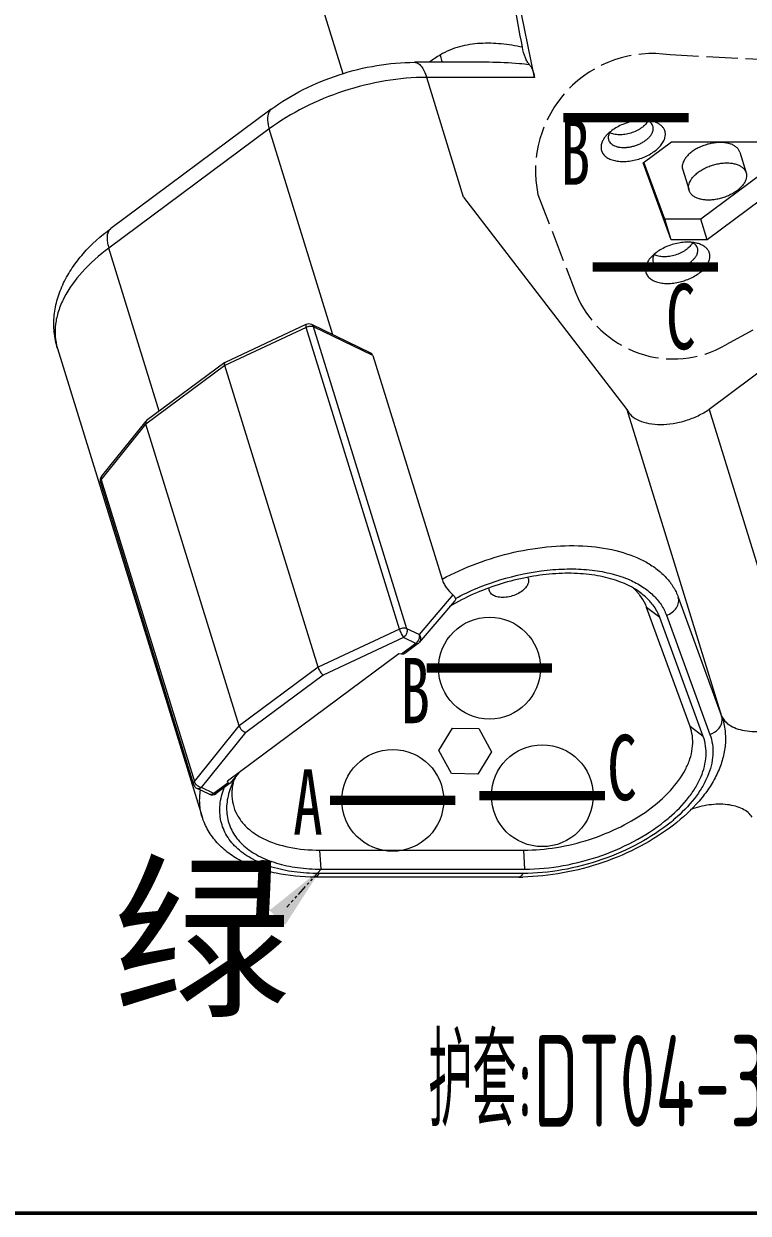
# Model space of a CAD drawing. Header units: millimetres. Extents: x 1638 to 3450, y 1129 to 2069.
# Drawn here: x 2833.23 to 2860.94, y 1184.06 to 1229.55 of the extents above; entities that cross this region are included whole.
import ezdxf
from ezdxf.enums import TextEntityAlignment as Align

# ---------------------------------------------------------------- set-up
doc = ezdxf.new("R2010")
doc.units = ezdxf.units.MM
doc.linetypes.add('ACAD_ISO02W100', pattern=[15, 12, -3])
doc.linetypes.add('ACISOTGB', pattern=[9, 4, -1, 1, -1, 1, -1])
for name, color, linetype, lineweight in [('1轮廓实线层', 7, 'Continuous', 50), ('护套层', 3, 'Continuous', 0), ('线号层', 6, 'Continuous', 0)]:
    doc.layers.add(name, color=color, linetype=linetype, lineweight=lineweight)
doc.layers.add('孔名层', color=1, linetype='Continuous')
doc.styles.add('FST', font='', dxfattribs={"width": 0.67})
doc.styles.get("Standard").update_dxf_attribs({"font": 'arial.ttf'})
doc.styles.add('ZTCAD', font='', dxfattribs={"height": 2.5, "bigfont": 'gbcbig.shx'})
doc.styles.add('技术要求及剖视用', font='gbenor.shx', dxfattribs={"width": 0.7, "bigfont": 'gbcbig.shx'})
doc.styles.get('FST').set_extended_font_data('FangSong_GB2312')
doc.styles.get('ZTCAD').set_extended_font_data('Microsoft YaHei')
doc.dimstyles.new('ISO-25', dxfattribs={"dimtxt": 2.5, "dimasz": 2.5, "dimexe": 1.25, "dimexo": 0.625, "dimtad": 1, "dimtxsty": 'Standard', "dimcen": 2.5, "dimadec": 0, "dimazin": 0, "dimtfac": 1, "dimtmove": 0, "dimatfit": 3, "dimfxl": 1, "dimarcsym": 0})

# ---------------------------------------------------------------- blocks, each defined once
blk = doc.blocks.new('NullNoBlk')
at = {"const_width": 0.36}
blk.add_lwpolyline([(-2.4, 0), (2.4, 0)], dxfattribs=at)
at = {"style": 'ZTCAD', "flags": 9}
for tag, p in [('孔位', (-1.611, -0.044)), ('孔大小', (1.543, -0.044))]:
    blk.add_attdef(tag, text='', height=2, dxfattribs=at).set_placement(p, align=Align.MIDDLE)
blk = doc.blocks.new('DT04-3P-P007-Out21520134352')
at = {"linetype": 'Continuous'}
for p, q in [((-15.645, 28.423), (-17.928, 35.811)), ((-8.317, 28.291), (-9.322, 33.166)), ((-10.059, 28.868), (-12.913, 28.868)), ((-11.034, 23.715), (-12.448, 28.291)), ((-8.317, 28.291), (-12.448, 28.291)), ((-18.395, 27.071), (-24.532, 22.512)), ((-18.469, 26.321), (-24.607, 21.762)), ((-16.036, 18.448), (-18.469, 26.321)), ((-4.171, 25.021), (-3.087, 25.826)), ((-3.087, 25.826), (1.937, 25.826)), ((1.954, 25.778), (-1.965, 22.867)), ((-3.1, 22.084), (-4.171, 25.021)), ((-3.342, 22.867), (-4.137, 25.046)), ((2.231, 25.021), (-1.723, 22.084)), ((-0.469, 25.431), (-0.227, 24.647)), ((-2.653, 24.756), (-2.411, 23.973)), ((-3.1, 22.084), (-3.342, 22.867)), ((-1.965, 22.867), (-3.342, 22.867)), ((-1.723, 22.084), (-1.965, 22.867)), ((-1.723, 22.084), (-3.1, 22.084)), ((-22.679, 15.524), (-24.607, 21.762)), ((4.492, 20.153), (-1.645, 15.594)), ((-17.057, 18.727), (-20.17, 17.272)), ((-17.066, 18.84), (-20.164, 17.392)), ((-13.491, 7.187), (-17.057, 18.727)), ((-14.586, 17.749), (-16.848, 18.839)), ((-13.208, 7.207), (-16.774, 18.747)), ((-14.504, 17.653), (-16.774, 18.747)), ((-26.573, 17.922), (-21.04, 0.015)), ((-20.169, 17.389), (-23.166, 15.163)), ((-20.169, 17.389), (-20.164, 17.392)), ((-14.504, 17.653), (-11.861, 9.098)), ((-20.17, 17.272), (-23.189, 15.03)), ((-16.604, 5.732), (-20.17, 17.272)), ((-4.79, 15.594), (-4.79, 15.594)), ((-4.79, 15.594), (-1.163, 3.855)), ((-1.645, 15.594), (1.982, 3.855)), ((-24.902, 12.9), (-23.189, 15.03)), ((-24.887, 13.026), (-23.18, 15.149)), ((-19.623, 3.49), (-23.189, 15.03)), ((-24.932, 12.792), (-21.366, 1.252)), ((-24.902, 12.9), (-21.336, 1.36)), ((-11.443, 8.5), (-12.739, 6.981)), ((-11.38, 8.262), (-12.73, 6.679)), ((-2.826, 8.414), (-1.163, 3.855)), ((-2.826, 8.414), (-2.826, 8.414)), ((-3.53, 7.636), (-4.032, 8.02)), ((-2.37, 3.461), (-4.032, 8.02)), ((-1.867, 3.077), (-3.53, 7.636)), ((-3.275, 7.72), (-1.612, 3.161)), ((-13.491, 7.187), (-16.604, 5.732)), ((-13.33, 6.871), (-16.408, 5.433)), ((-12.862, 6.645), (-13.33, 6.871)), ((-12.739, 6.981), (-13.208, 7.207)), ((-12.862, 6.645), (-13.414, 6.234)), ((-12.772, 6.64), (-13.29, 6.255)), ((-13.514, 6.24), (-20.07, 1.37)), ((-13.414, 6.234), (-13.514, 6.24)), ((-16.604, 5.732), (-19.623, 3.49)), ((-16.408, 5.433), (-19.369, 3.234)), ((-1.163, 3.855), (-1.13, 3.757)), ((-21.336, 1.36), (-19.623, 3.49)), ((-21.062, 1.128), (-19.369, 3.234)), ((-1.867, 3.077), (-2.37, 3.461)), ((-2.343, 3.382), (-2.37, 3.461)), ((-20.04, 1.313), (-20.07, 1.37)), ((-19.63, 1.696), (-19.979, 1.288)), ((-20.765, 0.872), (-21.233, 1.098)), ((-20.593, 0.902), (-21.062, 1.128)), ((-20.04, 1.313), (-20.593, 0.902)), ((-20.006, 1.267), (-20.503, 0.897)), ((-19.979, 1.288), (-19.986, 1.281)), ((-19.902, 1.244), (-19.905, 1.237)), ((-16.489, -1.989), (-16.53, -1.264)), ((-16.53, -1.264), (-8.73, -1.264)), ((-8.688, -1.989), (-8.73, -1.264)), ((-8.77, -2.156), (-16.57, -2.156)), ((-16.489, -1.989), (-8.688, -1.989)), ((-8.924, -2.294), (-16.724, -2.294))]:
    blk.add_line(p, q, dxfattribs=at)
at = {"linetype": 'ACAD_ISO02W100', "ltscale": 0.1}
for p, q in [((3.946, 28.786), (-3.138, 29.152)), ((-8.191, 23.807), (-6.741, 20.039)), ((5.307, 21.479), (-1.008, 18.059))]:
    blk.add_line(p, q, dxfattribs=at)
at = {"ltscale": 0.1}
blk.add_line((-11.034, 23.715), (-4.79, 15.594), dxfattribs=at)
blk.add_lwpolyline([(-11.462, 3.408), (-10.456, 3.386), (-9.972, 2.503), (-10.494, 1.643), (-11.5, 1.666), (-11.984, 2.548)], close=True)
for centre in [(-10.044, 5.699), (-8.024, 0.818), (-13.746, 0.641)]:
    blk.add_circle(centre, 1.948)
at = {"linetype": 'Continuous'}
for centre, radius, start, end in [((-1068.674, -167.261), 1077.987, 10.513952, 10.702321), ((-7.239, 21.476), 8.991, 121.3925, 124.5924), ((-16.958, 18.61), 0.254, 64.1628, 115.0474), ((-16.878, 18.344), 0.423, 111.4748, 115.0258), ((-16.87, 18.324), 0.444, 101.2511, 111.5138), ((-23.122, 15.104), 0.0735, 126.5833, 141.178), ((-8.807, 9.041), 0.261, 17.2046, 28.4562), ((-5.813, 7.314), 1.921, 37.4833, 40.6269), ((-7.331, 0.955), 8.269, 119.0084, 120.9253), ((-13.068, 6.909), 0.336, 317.9868, 324.0655), ((-12.924, 6.845), 0.255, 306.6268, 319.516), ((-21.123, 1.327), 0.254, 197.1692, 244.3145), ((-20.97, 1.517), 0.403, 229.728, 238.1901), ((-17.304, 0.132), 2.826, 156.9978, 159.582), ((-17.989, 0.892), 1.912, 173.6898, 178.6489), ((-20.654, 1.101), 0.254, 244.2375, 306.5708), ((-7.24, 4.74), 6.261, 310.0933, 310.5829), ((-7.311, 4.977), 6.664, 309.1849, 310.5786), ((-8.924, 6.201), 8.495, 270.0026, 271.0709)]:
    blk.add_arc(centre, radius, start, end, dxfattribs=at)
at = {"linetype": 'ACAD_ISO02W100', "ltscale": 0.1}
for centre, radius, start, end in [((-3.805, 24.722), 4.48, 81.4349, 191.7791), ((-3.015, 21.538), 4.016, 201.917, 299.9798)]:
    blk.add_arc(centre, radius, start, end, dxfattribs=at)
at = {"linetype": 'Continuous', "extrusion": (0, 0, -1)}
for centre, major_axis, ratio, start_param, end_param in [((-11.643, 8.344), (-0.296, 0.004), 0.596352, 3.008358, 3.601935), ((-13.564, 6.368), (-0.291, 0.091), 0.339709, -2.898754, -2.211917), ((-20.014, 1.577), (-0.014, 0.301), 0.262744, -3.316442, -2.629606)]:
    blk.add_ellipse(centre, major_axis=major_axis, ratio=ratio, start_param=start_param, end_param=end_param, dxfattribs=at)
at = {"linetype": 'Continuous'}
for points, knots in [([(-8.786, 29.445), (-9.053, 29.502), (-9.589, 29.59), (-10.4, 29.613), (-11.197, 29.495), (-11.696, 29.289), (-11.923, 29.151)], [0, 0, 0, 0, 0.254267, 0.505003, 0.752757, 1, 1, 1, 1]), ([(-11.856, 28.867), (-11.859, 28.889), (-11.876, 28.985), (-11.901, 29.08), (-11.923, 29.151)], [0, 0, 0, 0, 0.230924, 1, 1, 1, 1]), ([(-8.516, 28.778), (-8.548, 28.813), (-8.606, 28.899), (-8.711, 29.118), (-8.761, 29.308), (-8.786, 29.445)], [0, 0, 0, 0, 0.195177, 0.425894, 1, 1, 1, 1]), ([(-18.395, 27.071), (-18.011, 27.356), (-17.176, 27.865), (-15.812, 28.426), (-14.376, 28.781), (-13.395, 28.868), (-12.913, 28.868)], [0, 0, 0, 0, 0.244824, 0.498296, 0.752694, 1, 1, 1, 1]), ([(-12.913, 28.868), (-12.89, 28.868), (-12.844, 28.861), (-12.776, 28.83), (-12.712, 28.781), (-12.625, 28.686), (-12.529, 28.522), (-12.473, 28.374), (-12.448, 28.291)], [0, 0, 0, 0, 0.08591, 0.177558, 0.279419, 0.394382, 0.66818, 1, 1, 1, 1]), ([(-8.516, 28.778), (-8.644, 28.792), (-9.158, 28.842), (-9.674, 28.868), (-10.061, 28.868)], [0, 0, 0, 0, 0.249656, 1, 1, 1, 1]), ([(-8.516, 28.778), (-8.493, 28.751), (-8.45, 28.688), (-8.375, 28.528), (-8.337, 28.39), (-8.317, 28.291)], [0, 0, 0, 0, 0.19657, 0.429226, 1, 1, 1, 1]), ([(-12.448, 28.291), (-12.975, 28.291), (-14.054, 28.194), (-15.635, 27.802), (-17.135, 27.187), (-18.052, 26.631), (-18.469, 26.321)], [0, 0, 0, 0, 0.246102, 0.502491, 0.757589, 1, 1, 1, 1]), ([(-18.395, 27.071), (-18.414, 27.057), (-18.451, 27.021), (-18.526, 26.9), (-18.545, 26.717), (-18.519, 26.504), (-18.489, 26.384), (-18.469, 26.321)], [0, 0, 0, 0, 0.09168, 0.188066, 0.535016, 0.753249, 1, 1, 1, 1]), ([(-3.829, 26.619), (-3.898, 26.635), (-4.047, 26.656), (-4.278, 26.656), (-4.52, 26.625), (-4.763, 26.564), (-4.998, 26.477), (-5.215, 26.366), (-5.407, 26.236), (-5.517, 26.135), (-5.566, 26.082)], [0, 0, 0, 0, 0.113719, 0.236809, 0.366646, 0.500001, 0.633356, 0.763192, 0.886282, 1, 1, 1, 1]), ([(-3.978, 26.633), (-3.991, 26.608), (-4.023, 26.558), (-4.082, 26.488), (-4.153, 26.42), (-4.234, 26.357), (-4.325, 26.298), (-4.458, 26.227), (-4.637, 26.157), (-4.825, 26.114), (-4.974, 26.097), (-5.083, 26.095), (-5.186, 26.101), (-5.283, 26.117), (-5.371, 26.142), (-5.425, 26.165), (-5.45, 26.178)], [0, 0, 0, 0, 0.051278, 0.10647, 0.165447, 0.227863, 0.293209, 0.360854, 0.500006, 0.639158, 0.706802, 0.772147, 0.834561, 0.893536, 0.948726, 1, 1, 1, 1]), ([(-3.79, 26.426), (-3.797, 26.449), (-3.818, 26.495), (-3.866, 26.556), (-3.93, 26.608), (-3.98, 26.635), (-4.006, 26.648)], [0, 0, 0, 0, 0.22939, 0.467944, 0.723164, 1, 1, 1, 1]), ([(-3.377, 25.865), (-3.358, 25.905), (-3.327, 25.985), (-3.312, 26.09), (-3.317, 26.17), (-3.328, 26.227), (-3.348, 26.282), (-3.374, 26.334), (-3.408, 26.383), (-3.465, 26.445), (-3.554, 26.514), (-3.682, 26.578), (-3.778, 26.607), (-3.829, 26.619)], [0, 0, 0, 0, 0.128188, 0.246291, 0.302891, 0.358618, 0.41417, 0.470257, 0.527557, 0.586674, 0.712107, 0.849532, 1, 1, 1, 1]), ([(-3.821, 26.164), (-3.81, 26.186), (-3.792, 26.23), (-3.777, 26.298), (-3.776, 26.364), (-3.784, 26.406), (-3.79, 26.426)], [0, 0, 0, 0, 0.271588, 0.525528, 0.766304, 1, 1, 1, 1]), ([(-5.566, 26.082), (-5.597, 26.048), (-5.652, 25.979), (-5.698, 25.903), (-5.717, 25.865)], [0, 0, 0, 0, 0.519717, 1, 1, 1, 1]), ([(-5.458, 26.164), (-5.469, 26.142), (-5.487, 26.098), (-5.502, 26.03), (-5.503, 25.964), (-5.495, 25.921), (-5.489, 25.901)], [0, 0, 0, 0, 0.271588, 0.525528, 0.766304, 1, 1, 1, 1]), ([(-5.489, 25.901), (-5.485, 25.888), (-5.474, 25.861), (-5.446, 25.811), (-5.394, 25.753), (-5.313, 25.697), (-5.215, 25.654), (-5.101, 25.625), (-4.975, 25.61), (-4.84, 25.611), (-4.7, 25.626), (-4.558, 25.655), (-4.419, 25.699), (-4.285, 25.754), (-4.161, 25.821), (-4.049, 25.897), (-3.953, 25.98), (-3.876, 26.068), (-3.836, 26.132), (-3.821, 26.164)], [0, 0, 0, 0, 0.021462, 0.043221, 0.088605, 0.138001, 0.19239, 0.252042, 0.316657, 0.385517, 0.457604, 0.531703, 0.60648, 0.680568, 0.752634, 0.821464, 0.886042, 0.945652, 1, 1, 1, 1]), ([(-5.436, 26.205), (-5.438, 26.202), (-5.446, 26.188), (-5.453, 26.174), (-5.458, 26.164)], [0, 0, 0, 0, 0.254187, 1, 1, 1, 1]), ([(-5.717, 25.865), (-5.741, 25.816), (-5.768, 25.74), (-5.781, 25.637), (-5.778, 25.563), (-5.763, 25.493), (-5.737, 25.425), (-5.698, 25.363), (-5.631, 25.284), (-5.542, 25.218), (-5.439, 25.167), (-5.319, 25.122), (-5.15, 25.085), (-4.93, 25.071), (-4.695, 25.087), (-4.455, 25.132), (-4.219, 25.204), (-3.995, 25.301), (-3.791, 25.42), (-3.642, 25.535), (-3.54, 25.634), (-3.456, 25.731), (-3.404, 25.811), (-3.377, 25.865)], [0, 0, 0, 0, 0.051036, 0.074747, 0.097616, 0.120035, 0.142436, 0.165252, 0.18888, 0.239686, 0.267379, 0.296694, 0.360113, 0.429436, 0.503413, 0.580362, 0.658356, 0.735387, 0.809522, 0.879065, 0.911722, 0.942803, 1, 1, 1, 1]), ([(-0.469, 25.431), (-0.474, 25.448), (-0.488, 25.482), (-0.515, 25.53), (-0.549, 25.575), (-0.606, 25.632), (-0.694, 25.694), (-0.821, 25.749), (-0.967, 25.786), (-1.129, 25.805), (-1.303, 25.804), (-1.483, 25.785), (-1.665, 25.747), (-1.845, 25.691), (-2.017, 25.62), (-2.177, 25.534), (-2.32, 25.436), (-2.443, 25.33), (-2.542, 25.216), (-2.594, 25.134), (-2.614, 25.093)], [0, 0, 0, 0, 0.02146, 0.043217, 0.065547, 0.08869, 0.138082, 0.192467, 0.252113, 0.316722, 0.385575, 0.457656, 0.531747, 0.606518, 0.680598, 0.752658, 0.821481, 0.886053, 0.945657, 1, 1, 1, 1]), ([(-2.614, 25.093), (-2.628, 25.065), (-2.651, 25.008), (-2.67, 24.921), (-2.672, 24.836), (-2.661, 24.782), (-2.653, 24.756)], [0, 0, 0, 0, 0.271588, 0.525528, 0.766304, 1, 1, 1, 1]), ([(-2.372, 24.31), (-2.352, 24.351), (-2.3, 24.433), (-2.201, 24.546), (-2.078, 24.653), (-1.935, 24.751), (-1.775, 24.836), (-1.603, 24.908), (-1.423, 24.964), (-1.241, 25.002), (-1.061, 25.021), (-0.887, 25.022), (-0.725, 25.003), (-0.579, 24.966), (-0.452, 24.91), (-0.364, 24.849), (-0.307, 24.792), (-0.273, 24.747), (-0.246, 24.699), (-0.232, 24.665), (-0.227, 24.647)], [0, 0, 0, 0, 0.054343, 0.113948, 0.178519, 0.247342, 0.319402, 0.393483, 0.468253, 0.542345, 0.614426, 0.683279, 0.747888, 0.807534, 0.861918, 0.91131, 0.934453, 0.956783, 0.97854, 1, 1, 1, 1]), ([(-0.227, 24.647), (-0.219, 24.622), (-0.208, 24.567), (-0.21, 24.482), (-0.229, 24.395), (-0.252, 24.338), (-0.266, 24.31)], [0, 0, 0, 0, 0.233696, 0.474472, 0.728413, 1, 1, 1, 1]), ([(-2.411, 23.973), (-2.419, 23.998), (-2.43, 24.053), (-2.428, 24.138), (-2.409, 24.225), (-2.386, 24.282), (-2.372, 24.31)], [0, 0, 0, 0, 0.233696, 0.474472, 0.728413, 1, 1, 1, 1]), ([(-0.266, 24.31), (-0.286, 24.269), (-0.338, 24.187), (-0.437, 24.074), (-0.56, 23.967), (-0.703, 23.869), (-0.863, 23.784), (-1.035, 23.712), (-1.215, 23.657), (-1.397, 23.618), (-1.577, 23.599), (-1.751, 23.598), (-1.913, 23.617), (-2.059, 23.654), (-2.186, 23.71), (-2.274, 23.771), (-2.331, 23.828), (-2.365, 23.873), (-2.392, 23.921), (-2.406, 23.955), (-2.411, 23.973)], [0, 0, 0, 0, 0.054343, 0.113948, 0.178519, 0.247342, 0.319402, 0.393483, 0.468253, 0.542345, 0.614426, 0.683279, 0.747888, 0.807534, 0.861918, 0.91131, 0.934453, 0.956783, 0.97854, 1, 1, 1, 1]), ([(-26.573, 17.922), (-26.636, 18.125), (-26.72, 18.548), (-26.715, 19.193), (-26.588, 19.83), (-26.35, 20.441), (-26.015, 21.019), (-25.446, 21.752), (-24.916, 22.227), (-24.532, 22.512)], [0, 0, 0, 0, 0.119615, 0.239251, 0.359505, 0.481088, 0.605098, 0.732546, 1, 1, 1, 1]), ([(-24.532, 22.512), (-24.552, 22.497), (-24.588, 22.462), (-24.663, 22.34), (-24.683, 22.157), (-24.657, 21.945), (-24.626, 21.825), (-24.607, 21.762)], [0, 0, 0, 0, 0.09168, 0.188066, 0.535016, 0.753249, 1, 1, 1, 1]), ([(-2.127, 21.953), (-2.196, 21.97), (-2.345, 21.991), (-2.576, 21.99), (-2.818, 21.959), (-3.061, 21.899), (-3.296, 21.812), (-3.513, 21.701), (-3.705, 21.57), (-3.815, 21.469), (-3.864, 21.416)], [0, 0, 0, 0, 0.113719, 0.236809, 0.366646, 0.500001, 0.633356, 0.763192, 0.886282, 1, 1, 1, 1]), ([(-2.276, 21.968), (-2.29, 21.943), (-2.321, 21.893), (-2.38, 21.822), (-2.451, 21.755), (-2.533, 21.691), (-2.624, 21.632), (-2.756, 21.561), (-2.935, 21.491), (-3.123, 21.448), (-3.273, 21.432), (-3.381, 21.429), (-3.484, 21.436), (-3.581, 21.451), (-3.669, 21.476), (-3.723, 21.5), (-3.749, 21.513)], [0, 0, 0, 0, 0.051278, 0.10647, 0.165447, 0.227863, 0.293209, 0.360854, 0.500006, 0.639158, 0.706802, 0.772147, 0.834561, 0.893536, 0.948726, 1, 1, 1, 1]), ([(-2.088, 21.761), (-2.095, 21.784), (-2.116, 21.83), (-2.164, 21.89), (-2.228, 21.942), (-2.278, 21.97), (-2.305, 21.982)], [0, 0, 0, 0, 0.22939, 0.467944, 0.723164, 1, 1, 1, 1]), ([(-1.676, 21.2), (-1.656, 21.239), (-1.625, 21.32), (-1.611, 21.424), (-1.615, 21.504), (-1.627, 21.561), (-1.646, 21.616), (-1.673, 21.668), (-1.707, 21.717), (-1.763, 21.78), (-1.852, 21.848), (-1.98, 21.912), (-2.076, 21.941), (-2.127, 21.953)], [0, 0, 0, 0, 0.128188, 0.246291, 0.302891, 0.358618, 0.41417, 0.470257, 0.527557, 0.586674, 0.712107, 0.849532, 1, 1, 1, 1]), ([(-24.607, 21.762), (-24.976, 21.488), (-25.628, 20.914), (-26.251, 20.061), (-26.547, 19.365), (-26.663, 18.866), (-26.678, 18.381), (-26.619, 18.069), (-26.573, 17.922)], [0, 0, 0, 0, 0.30118, 0.565398, 0.683856, 0.794318, 0.898779, 1, 1, 1, 1]), ([(-3.864, 21.416), (-3.895, 21.382), (-3.951, 21.314), (-3.996, 21.238), (-4.015, 21.2)], [0, 0, 0, 0, 0.519717, 1, 1, 1, 1]), ([(-3.756, 21.498), (-3.767, 21.476), (-3.785, 21.432), (-3.8, 21.364), (-3.801, 21.298), (-3.793, 21.256), (-3.787, 21.236)], [0, 0, 0, 0, 0.271588, 0.525528, 0.766304, 1, 1, 1, 1]), ([(-3.787, 21.236), (-3.783, 21.222), (-3.772, 21.196), (-3.744, 21.145), (-3.693, 21.087), (-3.612, 21.031), (-3.513, 20.988), (-3.399, 20.959), (-3.273, 20.945), (-3.138, 20.945), (-2.998, 20.96), (-2.856, 20.99), (-2.717, 21.033), (-2.583, 21.089), (-2.459, 21.155), (-2.347, 21.231), (-2.252, 21.314), (-2.174, 21.402), (-2.134, 21.466), (-2.119, 21.498)], [0, 0, 0, 0, 0.021462, 0.043221, 0.088605, 0.138001, 0.19239, 0.252042, 0.316657, 0.385517, 0.457604, 0.531703, 0.60648, 0.680568, 0.752634, 0.821464, 0.886042, 0.945652, 1, 1, 1, 1]), ([(-3.734, 21.539), (-3.736, 21.536), (-3.744, 21.522), (-3.751, 21.509), (-3.756, 21.498)], [0, 0, 0, 0, 0.254187, 1, 1, 1, 1]), ([(-2.119, 21.498), (-2.108, 21.52), (-2.09, 21.564), (-2.075, 21.632), (-2.074, 21.698), (-2.082, 21.74), (-2.088, 21.761)], [0, 0, 0, 0, 0.271588, 0.525528, 0.766304, 1, 1, 1, 1]), ([(-4.015, 21.2), (-4.039, 21.151), (-4.066, 21.075), (-4.079, 20.971), (-4.076, 20.898), (-4.062, 20.827), (-4.035, 20.76), (-3.996, 20.697), (-3.929, 20.618), (-3.84, 20.553), (-3.737, 20.501), (-3.617, 20.456), (-3.448, 20.419), (-3.228, 20.405), (-2.993, 20.421), (-2.753, 20.466), (-2.517, 20.539), (-2.293, 20.636), (-2.089, 20.754), (-1.94, 20.869), (-1.839, 20.968), (-1.754, 21.066), (-1.702, 21.145), (-1.676, 21.2)], [0, 0, 0, 0, 0.051036, 0.074747, 0.097616, 0.120035, 0.142436, 0.165252, 0.18888, 0.239686, 0.267379, 0.296694, 0.360113, 0.429436, 0.503413, 0.580362, 0.658356, 0.735387, 0.809522, 0.879065, 0.911722, 0.942803, 1, 1, 1, 1]), ([(-17.066, 18.84), (-17.07, 18.838), (-17.075, 18.825), (-17.073, 18.787), (-17.065, 18.753), (-17.057, 18.727)], [0, 0, 0, 0, 0.115513, 0.317056, 1, 1, 1, 1]), ([(-16.856, 18.767), (-16.864, 18.767), (-16.898, 18.769), (-16.931, 18.765), (-16.956, 18.76)], [0, 0, 0, 0, 0.239261, 1, 1, 1, 1]), ([(-16.774, 18.747), (-16.78, 18.749), (-16.806, 18.76), (-16.835, 18.765), (-16.856, 18.767)], [0, 0, 0, 0, 0.229174, 1, 1, 1, 1]), ([(-16.847, 18.838), (-16.83, 18.83), (-16.798, 18.803), (-16.78, 18.767), (-16.774, 18.747)], [0, 0, 0, 0, 0.478082, 1, 1, 1, 1]), ([(-14.504, 17.653), (-14.511, 17.674), (-14.531, 17.713), (-14.566, 17.739), (-14.585, 17.749)], [0, 0, 0, 0, 0.506108, 1, 1, 1, 1]), ([(-20.17, 17.272), (-20.175, 17.286), (-20.181, 17.311), (-20.186, 17.35), (-20.181, 17.38), (-20.169, 17.389)], [0, 0, 0, 0, 0.350485, 0.63573, 1, 1, 1, 1]), ([(-4.79, 15.594), (-4.748, 15.503), (-4.612, 15.329), (-4.311, 15.148), (-3.93, 15.038), (-3.489, 15.003), (-3.012, 15.044), (-2.527, 15.159), (-2.064, 15.34), (-1.777, 15.503), (-1.645, 15.594)], [0, 0, 0, 0, 0.087273, 0.186192, 0.300382, 0.42917, 0.569032, 0.71477, 0.860412, 1, 1, 1, 1]), ([(-23.198, 15.102), (-23.199, 15.096), (-23.2, 15.072), (-23.195, 15.048), (-23.189, 15.03)], [0, 0, 0, 0, 0.22761, 1, 1, 1, 1]), ([(-23.18, 15.15), (-23.182, 15.146), (-23.192, 15.132), (-23.197, 15.115), (-23.198, 15.102)], [0, 0, 0, 0, 0.23591, 1, 1, 1, 1]), ([(-24.932, 12.792), (-24.937, 12.809), (-24.936, 12.849), (-24.915, 12.883), (-24.902, 12.9)], [0, 0, 0, 0, 0.455643, 1, 1, 1, 1]), ([(-24.902, 12.9), (-24.909, 12.922), (-24.916, 12.967), (-24.9, 13.01), (-24.887, 13.026)], [0, 0, 0, 0, 0.538864, 1, 1, 1, 1]), ([(-11.861, 9.098), (-11.433, 9.33), (-10.534, 9.736), (-9.125, 10.158), (-7.701, 10.384), (-6.337, 10.401), (-5.104, 10.208), (-4.205, 9.866), (-3.626, 9.487), (-3.276, 9.17), (-3.003, 8.813), (-2.875, 8.549), (-2.826, 8.414)], [0, 0, 0, 0, 0.146636, 0.295656, 0.441592, 0.579311, 0.704691, 0.81543, 0.865482, 0.91241, 0.956924, 1, 1, 1, 1]), ([(-11.35, 8.364), (-10.807, 8.654), (-9.661, 9.124), (-8.16, 9.44), (-6.973, 9.508), (-6.14, 9.464), (-5.374, 9.327), (-4.9, 9.168), (-4.682, 9.073)], [0, 0, 0, 0, 0.267461, 0.534773, 0.662618, 0.783717, 0.896494, 1, 1, 1, 1]), ([(-4.313, 8.614), (-4.507, 8.751), (-4.956, 8.988), (-5.72, 9.217), (-6.586, 9.331), (-7.523, 9.329), (-8.5, 9.209), (-9.807, 8.901), (-10.753, 8.513), (-11.341, 8.187)], [0, 0, 0, 0, 0.097122, 0.205326, 0.32425, 0.452299, 0.587027, 0.725459, 1, 1, 1, 1]), ([(-8.558, 9.118), (-8.547, 9.082), (-8.541, 9.001), (-8.567, 8.925), (-8.585, 8.888)], [0, 0, 0, 0, 0.474456, 1, 1, 1, 1]), ([(-11.861, 9.098), (-11.844, 9.043), (-11.796, 8.931), (-11.668, 8.721), (-11.54, 8.579), (-11.443, 8.5)], [0, 0, 0, 0, 0.233929, 0.491781, 1, 1, 1, 1]), ([(-10.051, 8.657), (-10.053, 8.666), (-10.062, 8.7), (-10.063, 8.737), (-10.061, 8.764)], [0, 0, 0, 0, 0.246083, 1, 1, 1, 1]), ([(-8.585, 8.888), (-8.614, 8.829), (-8.703, 8.715), (-8.885, 8.578), (-9.11, 8.473), (-9.353, 8.41), (-9.592, 8.395), (-9.803, 8.429), (-9.947, 8.504), (-10.021, 8.587), (-10.043, 8.633), (-10.051, 8.657)], [0, 0, 0, 0, 0.113816, 0.24729, 0.393575, 0.5426, 0.683638, 0.807859, 0.911341, 0.956811, 1, 1, 1, 1]), ([(-4.682, 9.073), (-4.512, 8.998), (-4.196, 8.832), (-3.787, 8.514), (-3.471, 8.144), (-3.328, 7.863), (-3.275, 7.72)], [0, 0, 0, 0, 0.276958, 0.532651, 0.771492, 1, 1, 1, 1]), ([(-4.355, 8.565), (-4.37, 8.582), (-4.432, 8.653), (-4.5, 8.718), (-4.553, 8.766)], [0, 0, 0, 0, 0.246134, 1, 1, 1, 1]), ([(-11.35, 8.364), (-11.352, 8.375), (-11.37, 8.428), (-11.409, 8.472), (-11.443, 8.5)], [0, 0, 0, 0, 0.20966, 1, 1, 1, 1]), ([(-3.856, 8.197), (-3.888, 8.235), (-4.026, 8.389), (-4.185, 8.523), (-4.313, 8.614)], [0, 0, 0, 0, 0.241918, 1, 1, 1, 1]), ([(-4.032, 8.02), (-4.047, 8.061), (-4.115, 8.224), (-4.208, 8.377), (-4.289, 8.483)], [0, 0, 0, 0, 0.246706, 1, 1, 1, 1]), ([(-3.53, 7.636), (-3.549, 7.686), (-3.632, 7.886), (-3.751, 8.071), (-3.856, 8.197)], [0, 0, 0, 0, 0.24597, 1, 1, 1, 1]), ([(-3.275, 7.72), (-3.197, 7.745), (-3.051, 7.82), (-2.885, 7.992), (-2.798, 8.201), (-2.805, 8.349), (-2.826, 8.414)], [0, 0, 0, 0, 0.271636, 0.531837, 0.773503, 1, 1, 1, 1]), ([(-13.208, 7.207), (-13.248, 7.226), (-13.349, 7.235), (-13.443, 7.209), (-13.491, 7.187)], [0, 0, 0, 0, 0.459156, 1, 1, 1, 1]), ([(-13.491, 7.187), (-13.472, 7.127), (-13.435, 7.04), (-13.377, 6.936), (-13.346, 6.89), (-13.33, 6.871)], [0, 0, 0, 0, 0.532061, 0.793356, 1, 1, 1, 1]), ([(-13.208, 7.207), (-13.19, 7.149), (-13.204, 7.016), (-13.279, 6.909), (-13.33, 6.871)], [0, 0, 0, 0, 0.486215, 1, 1, 1, 1]), ([(-12.739, 6.981), (-12.735, 6.967), (-12.723, 6.907), (-12.733, 6.844), (-12.75, 6.8)], [0, 0, 0, 0, 0.230883, 1, 1, 1, 1]), ([(-12.739, 6.981), (-12.704, 6.938), (-12.671, 6.855), (-12.687, 6.746), (-12.713, 6.699), (-12.73, 6.679)], [0, 0, 0, 0, 0.512438, 0.758993, 1, 1, 1, 1]), ([(-12.818, 6.685), (-12.822, 6.681), (-12.835, 6.667), (-12.85, 6.654), (-12.862, 6.645)], [0, 0, 0, 0, 0.256516, 1, 1, 1, 1]), ([(-12.821, 6.631), (-12.825, 6.632), (-12.838, 6.635), (-12.852, 6.64), (-12.862, 6.645)], [0, 0, 0, 0, 0.228963, 1, 1, 1, 1]), ([(-12.788, 6.632), (-12.79, 6.632), (-12.801, 6.629), (-12.813, 6.63), (-12.821, 6.631)], [0, 0, 0, 0, 0.230217, 1, 1, 1, 1]), ([(-16.604, 5.732), (-16.595, 5.703), (-16.571, 5.644), (-16.524, 5.562), (-16.469, 5.489), (-16.429, 5.448), (-16.408, 5.433)], [0, 0, 0, 0, 0.25099, 0.525974, 0.786902, 1, 1, 1, 1]), ([(-1.13, 3.757), (-1.077, 3.588), (-1.009, 3.236), (-1.017, 2.694), (-1.13, 2.151), (-1.341, 1.617), (-1.641, 1.098), (-2.163, 0.418), (-2.652, -0.031), (-3.007, -0.305)], [0, 0, 0, 0, 0.111549, 0.224276, 0.339963, 0.459843, 0.585225, 0.716955, 1, 1, 1, 1]), ([(-1.612, 3.161), (-1.49, 3.201), (-1.318, 3.309), (-1.181, 3.518), (-1.149, 3.635), (-1.145, 3.692)], [0, 0, 0, 0, 0.521893, 0.768331, 1, 1, 1, 1]), ([(-1.163, 3.855), (-1.151, 3.83), (-1.096, 3.728), (-1.015, 3.64), (-0.947, 3.585)], [0, 0, 0, 0, 0.240779, 1, 1, 1, 1]), ([(-1.145, 3.692), (-1.144, 3.706), (-1.142, 3.761), (-1.151, 3.816), (-1.163, 3.855)], [0, 0, 0, 0, 0.253896, 1, 1, 1, 1]), ([(-0.947, 3.585), (-0.785, 3.452), (-0.46, 3.326), (0.004, 3.27), (0.55, 3.286), (1.239, 3.444), (1.752, 3.697), (1.982, 3.855)], [0, 0, 0, 0, 0.202203, 0.322492, 0.452873, 0.729367, 1, 1, 1, 1]), ([(-19.623, 3.49), (-19.614, 3.461), (-19.586, 3.404), (-19.525, 3.33), (-19.452, 3.269), (-19.396, 3.242), (-19.369, 3.234)], [0, 0, 0, 0, 0.240688, 0.506324, 0.76827, 1, 1, 1, 1]), ([(-8.73, -1.264), (-8.314, -1.264), (-7.464, -1.188), (-6.216, -0.884), (-5.029, -0.404), (-3.978, 0.222), (-3.129, 0.955), (-2.615, 1.646), (-2.37, 2.21), (-2.273, 2.615), (-2.259, 3.009), (-2.306, 3.262), (-2.343, 3.382)], [0, 0, 0, 0, 0.141711, 0.28935, 0.436447, 0.576575, 0.704316, 0.816332, 0.866482, 0.913179, 0.957293, 1, 1, 1, 1]), ([(-3.167, -0.015), (-2.898, 0.215), (-2.533, 0.585), (-2.154, 1.133), (-1.886, 1.651), (-1.744, 2.194), (-1.764, 2.717), (-1.825, 2.961), (-1.867, 3.077)], [0, 0, 0, 0, 0.298347, 0.434112, 0.560788, 0.78951, 0.895915, 1, 1, 1, 1]), ([(-1.612, 3.161), (-1.568, 3.039), (-1.504, 2.783), (-1.483, 2.233), (-1.632, 1.664), (-1.913, 1.12), (-2.311, 0.545), (-2.694, 0.157), (-2.976, -0.084)], [0, 0, 0, 0, 0.104085, 0.210489, 0.439212, 0.565888, 0.701653, 1, 1, 1, 1]), ([(-19.726, 1.593), (-19.743, 1.564), (-19.807, 1.451), (-19.864, 1.333), (-19.902, 1.244)], [0, 0, 0, 0, 0.255748, 1, 1, 1, 1]), ([(-19.843, 1.368), (-19.848, 1.345), (-19.868, 1.258), (-19.882, 1.169), (-19.89, 1.102)], [0, 0, 0, 0, 0.253987, 1, 1, 1, 1]), ([(-21.366, 1.252), (-21.371, 1.269), (-21.369, 1.309), (-21.349, 1.343), (-21.336, 1.36)], [0, 0, 0, 0, 0.455643, 1, 1, 1, 1]), ([(-21.299, 1.286), (-21.303, 1.292), (-21.318, 1.315), (-21.33, 1.34), (-21.336, 1.36)], [0, 0, 0, 0, 0.263269, 1, 1, 1, 1]), ([(-21.231, 1.21), (-21.237, 1.215), (-21.263, 1.238), (-21.285, 1.264), (-21.299, 1.286)], [0, 0, 0, 0, 0.255125, 1, 1, 1, 1]), ([(-21.062, 1.128), (-21.088, 1.109), (-21.143, 1.08), (-21.208, 1.086), (-21.233, 1.098)], [0, 0, 0, 0, 0.538136, 1, 1, 1, 1]), ([(-21.062, 1.128), (-21.072, 1.13), (-21.114, 1.139), (-21.154, 1.157), (-21.182, 1.175)], [0, 0, 0, 0, 0.234277, 1, 1, 1, 1]), ([(-21.04, 0.015), (-21.089, 0.175), (-21.15, 0.516), (-21.13, 0.86), (-21.102, 1.032)], [0, 0, 0, 0, 0.490807, 1, 1, 1, 1]), ([(-16.57, -2.156), (-16.887, -2.156), (-17.494, -2.12), (-18.349, -1.942), (-19.087, -1.65), (-19.683, -1.247), (-20.114, -0.743), (-20.353, -0.153), (-20.385, 0.492), (-20.278, 0.915), (-20.198, 1.124)], [0, 0, 0, 0, 0.161788, 0.310573, 0.444992, 0.565541, 0.675163, 0.779427, 0.885505, 1, 1, 1, 1]), ([(-19.952, 1.118), (-20.026, 0.92), (-20.125, 0.518), (-20.09, -0.093), (-19.859, -0.652), (-19.447, -1.129), (-18.88, -1.51), (-18.178, -1.787), (-17.366, -1.955), (-16.789, -1.989), (-16.489, -1.989)], [0, 0, 0, 0, 0.114178, 0.220114, 0.324402, 0.434149, 0.554844, 0.689376, 0.838215, 1, 1, 1, 1]), ([(-19.901, 0.937), (-19.902, 0.89), (-19.899, 0.706), (-19.867, 0.521), (-19.826, 0.39)], [0, 0, 0, 0, 0.254274, 1, 1, 1, 1]), ([(-20.593, 0.902), (-20.613, 0.887), (-20.656, 0.863), (-20.706, 0.858), (-20.728, 0.861)], [0, 0, 0, 0, 0.531513, 1, 1, 1, 1]), ([(-20.503, 0.897), (-20.514, 0.889), (-20.547, 0.883), (-20.577, 0.894), (-20.593, 0.902)], [0, 0, 0, 0, 0.425029, 1, 1, 1, 1]), ([(0, 0), (-0.042, 0.065), (-0.153, 0.186), (-0.372, 0.325), (-0.64, 0.425), (-1.067, 0.506), (-1.663, 0.488), (-2.136, 0.37), (-2.372, 0.284)], [0, 0, 0, 0, 0.091091, 0.191494, 0.303457, 0.427184, 0.703289, 1, 1, 1, 1]), ([(-16.724, -2.294), (-17.223, -2.294), (-17.956, -2.23), (-18.875, -1.983), (-19.485, -1.729), (-20.022, -1.4), (-20.474, -0.997), (-20.826, -0.524), (-20.983, -0.168), (-21.04, 0.015)], [0, 0, 0, 0, 0.286082, 0.418818, 0.544584, 0.664131, 0.778812, 0.890139, 1, 1, 1, 1]), ([(-19.826, 0.39), (-19.788, 0.265), (-19.678, 0.019), (-19.429, -0.309), (-19.1, -0.596), (-18.542, -0.928), (-17.674, -1.201), (-16.927, -1.264), (-16.53, -1.264)], [0, 0, 0, 0, 0.099766, 0.203081, 0.312912, 0.431323, 0.696855, 1, 1, 1, 1]), ([(-3.1, -0.188), (-3.478, -0.496), (-4.325, -1.05), (-5.734, -1.665), (-7.237, -2.058), (-8.266, -2.156), (-8.77, -2.156)], [0, 0, 0, 0, 0.239472, 0.494483, 0.752355, 1, 1, 1, 1]), ([(-3.007, -0.305), (-3.401, -0.61), (-4.27, -1.159), (-5.699, -1.772), (-7.215, -2.172), (-8.254, -2.283), (-8.765, -2.292)], [0, 0, 0, 0, 0.241897, 0.495755, 0.751828, 1, 1, 1, 1]), ([(-8.688, -1.989), (-8.199, -1.989), (-7.198, -1.892), (-5.741, -1.504), (-4.381, -0.898), (-3.567, -0.352), (-3.207, -0.049)], [0, 0, 0, 0, 0.248209, 0.50661, 0.761574, 1, 1, 1, 1]), ([(-16.57, -2.156), (-16.58, -2.177), (-16.601, -2.213), (-16.639, -2.258), (-16.68, -2.287), (-16.71, -2.294), (-16.724, -2.294)], [0, 0, 0, 0, 0.315517, 0.582118, 0.804617, 1, 1, 1, 1]), ([(-8.77, -2.156), (-8.78, -2.177), (-8.801, -2.213), (-8.838, -2.258), (-8.879, -2.287), (-8.91, -2.294), (-8.924, -2.294)], [0, 0, 0, 0, 0.315517, 0.582118, 0.804617, 1, 1, 1, 1])]:
    blk.add_open_spline(points, degree=3, knots=knots, dxfattribs=at)
for points in [[(-24.942, 12.895), (-24.945, 12.861), (-24.942, 12.825), (-24.932, 12.792)], [(-24.887, 13.026), (-24.917, 12.989), (-24.936, 12.942), (-24.942, 12.895)], [(-12.75, 6.8), (-12.761, 6.769), (-12.777, 6.739), (-12.796, 6.712)], [(-12.772, 6.64), (-12.777, 6.637), (-12.782, 6.634), (-12.788, 6.632)], [(-20.728, 0.861), (-20.741, 0.863), (-20.753, 0.867), (-20.765, 0.872)]]:
    blk.add_open_spline(points, degree=3, dxfattribs=at)
at = {"linetype": 'ACISOTGB', "ltscale": 0.1, "insert": (-17.632, -2.116), "char_height": 5, "width": 5.66649, "attachment_point": 3}
blk.add_mtext('绿', dxfattribs=at)
at = {"layer": '孔名层', "style": 'FST', "width": 0.67}
for s, p in [('B', (-7.328, 24.185)), ('C', (-3.296, 17.896)), ('B', (-13.459, 3.591)), ('C', (-5.546, 0.648)), ('A', (-17.56, -0.672))]:
    blk.add_text(s, height=2.5, dxfattribs=at).set_placement(p)
at = {"layer": '护套层', "style": '技术要求及剖视用', "width": 0.67}
for tag, p, flags in [('备注', (-0.3, 23.2), 8), ('标号', (-0.3, 19.2), 8), ('功能', (-0.8, 15.2), 8), ('英文功能', (-0.8, 11.2), 8), ('编号', (-11.8, 7.2), 8), ('护套号', (-0.8, 7.2), 8), ('颜色', (20.2, 7.2), 9), ('厂家', (22.2, 7.2), 9), ('端子', (24.2, 7.2), 9), ('统计到BOM', (20.2, 5.2), 9), ('客户代号', (-11.8, 3.2), 8), ('配件', (-0.8, 3.2), 8), ('配置', (20.2, 3.2), 9), ('编码', (22.2, 3.2), 9), ('防水栓', (24.2, 3.2), 9), ('工序', (20.2, 1.2), 9), ('工位', (22.2, 1.2), 9), ('设计软件', (26.96, 1.2), 9), ('附件', (-0.8, -0.8), 8), ('视图', (20.2, -0.8), 9), ('方向', (22.2, -0.8), 9), ('盲栓', (24.2, -0.8), 9)]:
    blk.add_attdef(tag, p, '', height=3.5, dxfattribs=dict(at, flags=flags))
at = {"linetype": 'ACISOTGB', "ltscale": 0.1}
blk.add_leader([(-16.489, -1.989), (-17.801, -3.443)], dimstyle='ISO-25', override={"dimgap": 0.625, "dimtad": 0}, dxfattribs=at)

msp = doc.modelspace()

# ---------------------------------------------------------------- linework, layer by layer
at = {"layer": '1轮廓实线层', "color": 6}
msp.add_lwpolyline([(2731.961, 1250.836), (2887.997, 1250.836), (2887.997, 1184.063), (2731.961, 1184.063)], close=True, dxfattribs=at)

# ---------------------------------------------------------------- block references
at = {"layer": '护套层'}
ref = msp.add_blockref('DT04-3P-P007-Out21520134352', (2861.088, 1199.212), dxfattribs=at)
ref.add_attrib('护套号', '护套:DT04-3P-P007', (2848.7, 1187.375), dxfattribs={"height": 3.5, "style": '技术要求及剖视用', "width": 0.67})
at = {"layer": '线号层'}
for p in [(2856.268, 1225.962), (2857.388, 1220.252), (2851.038, 1204.912), (2853.058, 1200.032), (2847.338, 1199.852)]:
    msp.add_blockref('NullNoBlk', p, dxfattribs=at)

doc.saveas('drawing.dxf')
